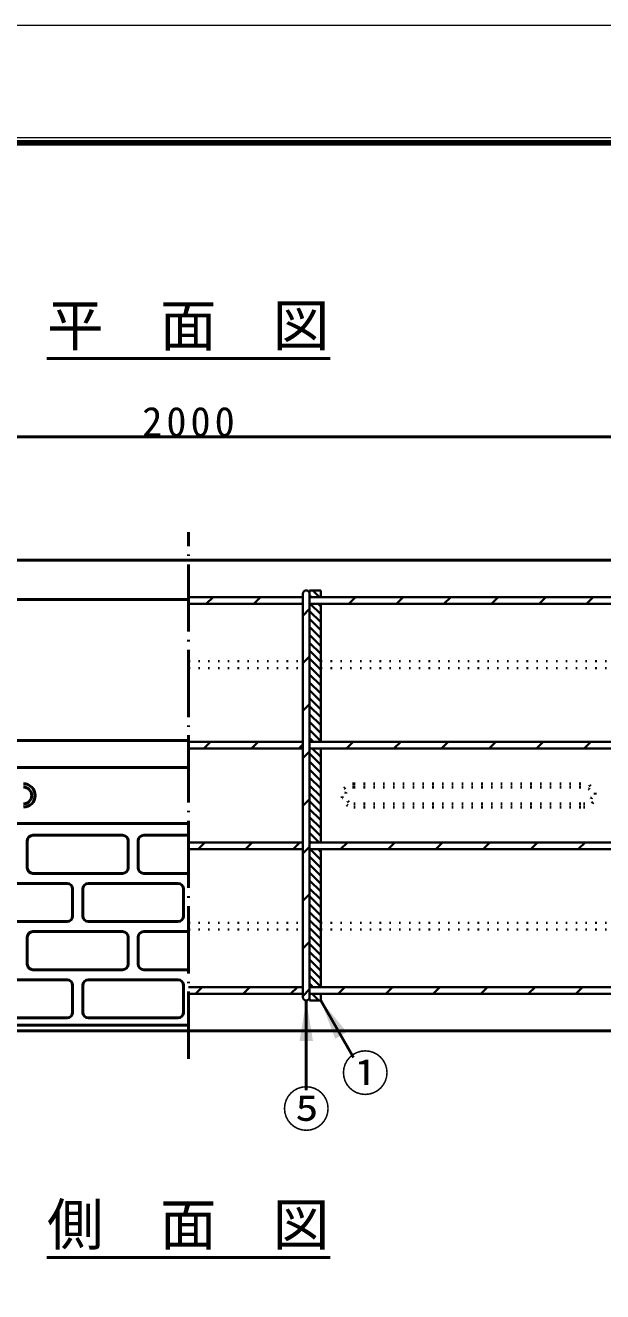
# Model space of a CAD drawing. Units: millimetres, scale not verified. Extents: x -2102 to 2102, y -1485 to 1485.
# Drawn here: x 654 to 1169, y 355 to 1485 of the extents above; entities that cross this region are included whole.
import ezdxf
from ezdxf.enums import TextEntityAlignment as Align

# ---------------------------------------------------------------- set-up
doc = ezdxf.new("R2010")
doc.units = ezdxf.units.MM
doc.header["$LTSCALE"] = 5
doc.linetypes.add('DOTTED', pattern=[1.75, 0.25, -1.5])
doc.linetypes.add('LONG_DASHED_DOTTED', pattern=[15.25, 12, -1.5, 0.25, -1.5])
doc.layers.add('0-0_V-nasSTD', color=7, linetype='Continuous', lineweight=35)
doc.layers.add('0-1_0', color=7, linetype='Continuous', lineweight=50)
doc.styles.add('ＭＳ ゴシック', font='')
doc.styles.get('ＭＳ ゴシック').set_extended_font_data('MS Gothic')

msp = doc.modelspace()

# ---------------------------------------------------------------- linework, layer by layer
at = {"layer": '0-0_V-nasSTD'}
for p, q in [((799.825, 974.709), (901.825, 974.709)), ((815.632, 968.709), (821.632, 974.709)), ((858.058, 968.709), (864.058, 974.709)), ((901.825, 977.709), (901.825, 617.709)), ((917.825, 980.709), (907.825, 980.709)), ((907.825, 980.709), (907.825, 977.709)), ((907.825, 977.709), (907.825, 617.709)), ((907.825, 976.434), (909.55, 974.709)), ((907.825, 974.709), (1216.825, 974.709)), ((910.621, 980.709), (916.621, 974.709)), ((917.692, 980.709), (917.825, 980.576)), ((917.825, 980.709), (917.825, 974.709)), ((948.911, 974.709), (942.911, 968.709)), ((985.338, 968.709), (991.338, 974.709)), ((1027.764, 968.709), (1033.764, 974.709)), ((1070.19, 968.709), (1076.19, 974.709)), ((1112.617, 968.709), (1118.617, 974.709)), ((1155.043, 968.709), (1161.043, 974.709)), ((799.825, 968.709), (901.825, 968.709)), ((900.485, 968.709), (901.825, 970.05)), ((907.825, 964.123), (901.825, 958.123)), ((907.825, 968.709), (1216.825, 968.709)), ((907.825, 962.292), (917.825, 952.292)), ((908.479, 968.709), (917.825, 959.363)), ((915.55, 968.709), (917.825, 966.434)), ((917.825, 968.709), (917.825, 845.709)), ((907.825, 955.221), (917.825, 945.221)), ((907.825, 948.149), (917.825, 938.149)), ((907.825, 941.078), (917.825, 931.078)), ((907.825, 934.007), (917.825, 924.007)), ((907.825, 926.936), (917.825, 916.936)), ((907.825, 921.697), (901.825, 915.697)), ((907.825, 919.865), (917.825, 909.865)), ((907.825, 912.794), (917.825, 902.794)), ((907.825, 905.723), (917.825, 895.723)), ((907.825, 898.652), (917.825, 888.652)), ((907.825, 891.581), (917.825, 881.581)), ((907.825, 884.51), (917.825, 874.51)), ((907.825, 879.27), (901.825, 873.27)), ((907.825, 877.439), (917.825, 867.439)), ((907.825, 870.368), (917.825, 860.368)), ((907.825, 863.297), (917.825, 853.297)), ((907.825, 856.226), (917.825, 846.226)), ((907.825, 849.154), (911.271, 845.709)), ((799.825, 845.709), (901.825, 845.709)), ((799.825, 839.709), (901.825, 839.709)), ((813.411, 839.709), (819.411, 845.709)), ((855.838, 839.709), (861.838, 845.709)), ((898.264, 839.709), (901.825, 843.27)), ((907.825, 836.844), (901.825, 830.844)), ((907.825, 845.709), (1216.825, 845.709)), ((907.825, 839.709), (1216.825, 839.709)), ((910.2, 839.709), (917.825, 832.083)), ((917.271, 839.709), (917.825, 839.154)), ((917.825, 755.709), (917.825, 839.709)), ((940.69, 839.709), (946.69, 845.709)), ((983.117, 839.709), (989.117, 845.709)), ((1025.543, 839.709), (1031.543, 845.709)), ((1067.97, 839.709), (1073.97, 845.709)), ((1110.396, 839.709), (1116.396, 845.709)), ((1152.822, 839.709), (1158.822, 845.709)), ((907.825, 835.012), (917.825, 825.012)), ((907.825, 827.941), (917.825, 817.941)), ((907.825, 820.87), (917.825, 810.87)), ((907.825, 813.799), (917.825, 803.799)), ((907.825, 806.728), (917.825, 796.728)), ((907.825, 794.418), (901.825, 788.418)), ((907.825, 799.657), (917.825, 789.657)), ((907.825, 792.586), (917.825, 782.586)), ((907.825, 785.515), (917.825, 775.515)), ((907.825, 778.444), (917.825, 768.444)), ((907.825, 771.373), (917.825, 761.373)), ((907.825, 764.302), (916.418, 755.709)), ((907.825, 757.231), (909.347, 755.709)), ((799.825, 755.709), (901.825, 755.709)), ((799.825, 749.709), (901.825, 749.709)), ((808.264, 749.709), (814.264, 755.709)), ((850.69, 749.709), (856.69, 755.709)), ((893.117, 749.709), (899.117, 755.709)), ((907.825, 751.991), (901.825, 745.991)), ((907.825, 755.709), (1216.825, 755.709)), ((907.825, 749.709), (1216.825, 749.709)), ((908.276, 749.709), (917.825, 740.16)), ((915.347, 749.709), (917.825, 747.231)), ((917.825, 749.709), (917.825, 626.709)), ((935.543, 749.709), (941.543, 755.709)), ((977.97, 749.709), (983.97, 755.709)), ((1020.396, 749.709), (1026.396, 755.709)), ((1062.822, 749.709), (1068.822, 755.709)), ((1105.249, 749.709), (1111.249, 755.709)), ((1147.675, 749.709), (1153.675, 755.709)), ((907.825, 743.088), (917.825, 733.088)), ((907.825, 736.017), (917.825, 726.017)), ((907.825, 728.946), (917.825, 718.946)), ((907.825, 721.875), (917.825, 711.875)), ((907.825, 714.804), (917.825, 704.804)), ((907.825, 709.565), (901.825, 703.565)), ((907.825, 707.733), (917.825, 697.733)), ((907.825, 700.662), (917.825, 690.662)), ((907.825, 693.591), (917.825, 683.591)), ((907.825, 686.52), (917.825, 676.52)), ((907.825, 679.449), (917.825, 669.449)), ((907.825, 667.138), (901.825, 661.138)), ((907.825, 672.378), (917.825, 662.378)), ((907.825, 665.307), (917.825, 655.307)), ((907.825, 658.236), (917.825, 648.236)), ((907.825, 651.165), (917.825, 641.165)), ((907.825, 644.094), (917.825, 634.094)), ((907.825, 637.022), (917.825, 627.022)), ((799.825, 626.709), (901.825, 626.709)), ((806.043, 620.709), (812.043, 626.709)), ((848.47, 620.709), (854.47, 626.709)), ((890.896, 620.709), (896.896, 626.709)), ((907.825, 624.712), (901.825, 618.712)), ((907.825, 629.951), (911.068, 626.709)), ((907.825, 626.709), (1216.825, 626.709)), ((933.322, 620.709), (939.322, 626.709)), ((975.749, 620.709), (981.749, 626.709)), ((1018.175, 620.709), (1024.175, 626.709)), ((1060.602, 620.709), (1066.602, 626.709)), ((1103.028, 620.709), (1109.028, 626.709)), ((1145.454, 620.709), (1151.454, 626.709)), ((799.825, 620.709), (901.825, 620.709)), ((907.825, 620.709), (1216.825, 620.709)), ((907.825, 614.709), (907.825, 617.709)), ((907.825, 615.809), (908.926, 614.709)), ((909.997, 620.709), (915.997, 614.709)), ((917.568, 620.709), (917.825, 620.451))]:
    msp.add_line(p, q, dxfattribs=at)
at = {"layer": '0-0_V-nasSTD', "linetype": 'DOTTED'}
for p, q in [((799.825, 917.421), (901.825, 917.421)), ((917.825, 917.421), (1216.825, 917.421)), ((799.825, 911.421), (901.825, 911.421)), ((917.825, 911.421), (1216.825, 911.421)), ((799.825, 683.997), (901.825, 683.997)), ((917.825, 683.997), (1216.825, 683.997)), ((799.825, 677.997), (901.825, 677.997)), ((917.825, 677.997), (1216.825, 677.997))]:
    msp.add_line(p, q, dxfattribs=at)
at = {"layer": '0-0_V-nasSTD', "lineweight": 50}
for p, q in [((904.825, 534.759), (904.825, 614.709)), ((947.115, 563.977), (917.825, 614.709))]:
    msp.add_line(p, q, dxfattribs=at)
at = {"layer": '0-0_V-nasSTD', "lineweight": 18}
for points in [[(-2102.5, -1485), (-2102.5, 1485), (2102.5, 1485), (2102.5, -1485)], [(-2002.5, -1385), (-2002.5, 1385), (2002.5, 1385), (2002.5, -1385)]]:
    msp.add_lwpolyline(points, close=True, dxfattribs=at)
at = {"layer": '0-0_V-nasSTD', "lineweight": 100}
msp.add_lwpolyline([(1997.5, -1380), (1997.5, 1380), (-1997.5, 1380)], dxfattribs=at)
at = {"layer": '0-0_V-nasSTD'}
msp.add_lwpolyline([(907.825, 614.709), (917.825, 614.709), (917.825, 620.709)], dxfattribs=at)
for centre, start, end in [((904.825, 977.709), 0, 180), ((904.825, 617.709), 180, 0)]:
    msp.add_arc(centre, 3, start, end, dxfattribs=at)
for points in [[(898.825, 578.709), (904.825, 614.709), (910.825, 578.709)], [(917.825, 614.709), (930.629, 580.532), (941.022, 586.532)]]:
    msp.add_solid(points, dxfattribs=at)
at = {"layer": '0-1_0'}
for p, q in [((673.422, 1187.709), (926.229, 1187.709)), ((-200.175, 1117.709), (1799.825, 1117.709)), ((1799.825, 1007.709), (-200.175, 1007.709)), ((-200.175, 972.709), (799.825, 972.709)), ((-200.175, 846.825), (799.825, 846.825)), ((-200.175, 822.709), (799.825, 822.709)), ((-200.175, 772.709), (799.825, 772.709)), ((655.825, 757.209), (655.825, 733.209)), ((660.825, 762.209), (740.825, 762.209)), ((745.825, 733.209), (745.825, 757.209)), ((754.825, 757.209), (754.825, 733.209)), ((759.825, 762.209), (799.825, 762.209)), ((660.825, 728.209), (740.825, 728.209)), ((759.825, 728.209), (799.825, 728.209)), ((611.325, 719.209), (691.325, 719.209)), ((696.325, 690.209), (696.325, 714.209)), ((705.325, 690.209), (705.325, 714.209)), ((710.325, 719.209), (790.325, 719.209)), ((795.325, 690.209), (795.325, 714.209)), ((611.325, 685.209), (691.325, 685.209)), ((710.325, 685.209), (790.325, 685.209)), ((655.825, 671.209), (655.825, 647.209)), ((660.825, 676.209), (740.825, 676.209)), ((745.825, 647.209), (745.825, 671.209)), ((754.825, 671.209), (754.825, 647.209)), ((759.825, 676.209), (799.825, 676.209)), ((611.325, 633.209), (691.325, 633.209)), ((660.825, 642.209), (740.825, 642.209)), ((710.325, 633.209), (790.325, 633.209)), ((759.825, 642.209), (799.825, 642.209)), ((696.325, 604.209), (696.325, 628.209)), ((705.325, 604.209), (705.325, 628.209)), ((795.325, 604.209), (795.325, 628.209)), ((611.325, 599.209), (691.325, 599.209)), ((710.325, 599.209), (790.325, 599.209)), ((-200.175, 592.709), (799.825, 592.709)), ((1799.825, 587.709), (-200.175, 587.709)), ((673.422, 385.268), (926.229, 385.268))]:
    msp.add_line(p, q, dxfattribs=at)
at = {"layer": '0-1_0', "linetype": 'LONG_DASHED_DOTTED'}
msp.add_line((799.825, 562.709), (799.825, 1032.709), dxfattribs=at)
at = {"layer": '0-1_0', "linetype": 'DOTTED'}
for p, q in [((947.325, 808.209), (1152.325, 808.209)), ((947.325, 805.209), (1152.325, 805.209)), ((947.325, 790.209), (1152.325, 790.209)), ((947.325, 787.209), (1152.325, 787.209))]:
    msp.add_line(p, q, dxfattribs=at)
at = {"layer": '0-1_0'}
for centre, radius, start, end in [((652.325, 797.709), 10.5, 270, 90), ((652.325, 797.709), 7.5, 270, 90), ((660.825, 757.209), 5, 90, 180), ((740.825, 757.209), 5, 0, 90), ((759.825, 757.209), 5, 90, 180), ((660.825, 733.209), 5, 180, 270), ((740.825, 733.209), 5, 270, 0), ((759.825, 733.209), 5, 180, 270), ((691.325, 714.209), 5, 0, 90), ((710.325, 714.209), 5, 90, 180), ((790.325, 714.209), 5, 0, 90), ((691.325, 690.209), 5, 270, 0), ((710.325, 690.209), 5, 180, 270), ((790.325, 690.209), 5, 270, 0), ((660.825, 671.209), 5, 90, 180), ((740.825, 671.209), 5, 0, 90), ((759.825, 671.209), 5, 90, 180), ((660.825, 647.209), 5, 180, 270), ((740.825, 647.209), 5, 270, 0), ((759.825, 647.209), 5, 180, 270), ((691.325, 628.209), 5, 0, 90), ((710.325, 628.209), 5, 90, 180), ((790.325, 628.209), 5, 0, 90), ((691.325, 604.209), 5, 270, 0), ((710.325, 604.209), 5, 180, 270), ((790.325, 604.209), 5, 270, 0)]:
    msp.add_arc(centre, radius, start, end, dxfattribs=at)
at = {"layer": '0-1_0', "linetype": 'DOTTED'}
for centre, radius, start, end in [((947.325, 797.709), 10.5, 90, 270), ((947.325, 797.709), 7.5, 90, 270), ((1152.325, 797.709), 10.5, 270, 90), ((1152.325, 797.709), 7.5, 270, 90)]:
    msp.add_arc(centre, radius, start, end, dxfattribs=at)

# ---------------------------------------------------------------- texts
at = {"layer": '0-0_V-nasSTD', "style": 'ＭＳ ゴシック'}
for s, height, p in [('平\u3000面\u3000図', 36.95, (673.422, 1187.709)), ('①', 31.67, (935.879, 524.428)), ('⑤', 31.67, (883.262, 492.409)), ('側\u3000面\u3000図', 36.95, (673.422, 385.268))]:
    msp.add_text(s, height=height, dxfattribs=at).set_placement(p, align=Align.BOTTOM_LEFT)
at = {"layer": '0-0_V-nasSTD', "insert": (758.425, 1117.709), "char_height": 26.39, "attachment_point": 7, "style": 'ＭＳ ゴシック'}
msp.add_mtext('\\T1.2;2000', dxfattribs=at)

doc.saveas('drawing.dxf')
